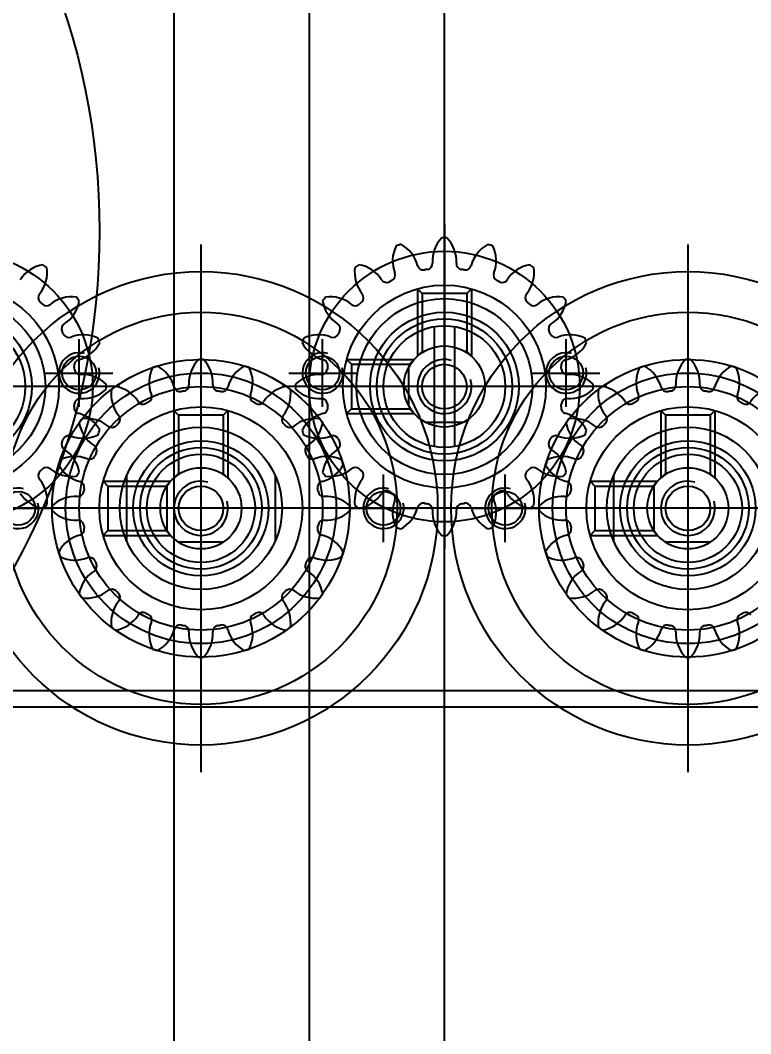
# Model space of a CAD drawing. Header units: inches. Extents: x 0 to 77285, y -118 to 40065.
# Drawn here: x 14796.3 to 14850.3, y 25971.2 to 26046.1 of the extents above; entities that cross this region are included whole.
import ezdxf

# ---------------------------------------------------------------- set-up
doc = ezdxf.new("R2010")
doc.units = ezdxf.units.IN
doc.header["$LTSCALE"] = 5
doc.header["$MEASUREMENT"] = 0
doc.layers.add('A', color=8, linetype='Continuous')
doc.styles.add('SCI', font='')
doc.styles.get('SCI').set_extended_font_data('Gulim')
doc.dimstyles.new('SCH', dxfattribs={"dimtxt": 2.5, "dimasz": 2, "dimexe": 1.25, "dimexo": 0.625, "dimtad": 1, "dimdec": 8, "dimtxsty": 'SCI', "dimcen": 2.5, "dimclrd": 4, "dimclre": 4, "dimclrt": 7, "dimadec": 8, "dimazin": 2, "dimtfac": 1, "dimtdec": 8, "dimtmove": 0, "dimatfit": 3, "dimfxl": 1, "dimarcsym": 0})

# ---------------------------------------------------------------- blocks, each defined once
blk = doc.blocks.new('A$Cc399747e')
for p, q in [((2465.792, 137), (2465.792, 875)), ((2455.792, 871.5), (2455.792, 140.5)), ((2475.792, 140.5), (2475.792, 871.5)), ((2437.792, 247), (2437.792, 286)), ((2473.792, 247), (2473.792, 286)), ((1627.792, 280), (2635.792, 280)), ((2437.792, 253.5), (2437.792, 279.5)), ((2437.792, 253.5), (2437.792, 279.5)), ((2473.792, 253.5), (2473.792, 279.5)), ((2473.792, 253.5), (2473.792, 279.5)), ((2437.792, 254.5), (2437.792, 278.5)), ((2473.792, 254.5), (2473.792, 278.5)), ((2436.135, 269.001), (2439.449, 269.001)), ((2451.292, 269), (2451.292, 264)), ((2455.792, 245.5), (2455.792, 269.5)), ((2460.292, 269), (2460.292, 264)), ((2472.135, 269.001), (2475.449, 269.001)), ((2445.021, 268.5), (2440.028, 268.5)), ((2440.378, 268.15), (2440.028, 268.5)), ((2443.292, 264.102), (2443.292, 268.898)), ((2445.021, 268.5), (2444.671, 268.15)), ((2468.292, 264.102), (2468.292, 268.898)), ((2481.021, 268.5), (2476.028, 268.5)), ((2476.378, 268.15), (2476.028, 268.5)), ((2479.292, 264.102), (2479.292, 268.898)), ((2481.021, 268.5), (2480.671, 268.15)), ((2440.293, 268.157), (2440.293, 264.843)), ((2440.378, 268.021), (2440.378, 268.15)), ((2444.671, 268.15), (2440.378, 268.15)), ((2444.671, 264.85), (2444.671, 268.15)), ((2476.293, 268.157), (2476.293, 264.843)), ((2476.378, 268.021), (2476.378, 268.15)), ((2480.671, 268.15), (2476.378, 268.15)), ((2480.671, 264.85), (2480.671, 268.15)), ((2418.292, 266.5), (2457.292, 266.5)), ((2424.792, 266.5), (2450.792, 266.5)), ((2424.792, 266.5), (2450.792, 266.5)), ((2425.792, 266.5), (2449.792, 266.5)), ((2453.792, 266.5), (2448.792, 266.5)), ((2454.292, 266.5), (2493.292, 266.5)), ((2462.792, 266.5), (2457.792, 266.5)), ((2460.792, 266.5), (2486.792, 266.5)), ((2460.792, 266.5), (2486.792, 266.5)), ((2461.792, 266.5), (2485.792, 266.5)), ((2489.792, 266.5), (2484.792, 266.5)), ((2440.378, 264.85), (2440.028, 264.5)), ((2445.021, 264.5), (2440.028, 264.5)), ((2440.378, 264.85), (2440.378, 264.98)), ((2444.671, 264.85), (2440.378, 264.85)), ((2445.021, 264.5), (2444.671, 264.85)), ((2455.792, 250), (2455.792, 265)), ((2476.378, 264.85), (2476.028, 264.5)), ((2481.021, 264.5), (2476.028, 264.5)), ((2476.378, 264.85), (2476.378, 264.98)), ((2480.671, 264.85), (2476.378, 264.85)), ((2481.021, 264.5), (2480.671, 264.85)), ((2435.792, 259.272), (2435.792, 264.264)), ((2436.142, 263.914), (2435.792, 264.264)), ((2436.142, 263.914), (2436.271, 263.914)), ((2436.142, 259.622), (2436.142, 263.914)), ((2439.313, 263.914), (2439.442, 263.914)), ((2439.442, 263.914), (2439.792, 264.264)), ((2439.442, 259.622), (2439.442, 263.914)), ((2439.792, 259.272), (2439.792, 264.264)), ((2471.792, 259.272), (2471.792, 264.264)), ((2472.142, 263.914), (2471.792, 264.264)), ((2472.142, 263.914), (2472.271, 263.914)), ((2472.142, 259.622), (2472.142, 263.914)), ((2475.313, 263.914), (2475.442, 263.914)), ((2475.442, 263.914), (2475.792, 264.264)), ((2475.442, 259.622), (2475.442, 263.914)), ((2475.792, 259.272), (2475.792, 264.264)), ((2455.792, 252), (2455.792, 263)), ((2455.042, 253.063), (2455.042, 261.937)), ((2456.542, 253.063), (2456.542, 261.937)), ((2457.215, 260.141), (2454.369, 260.141)), ((2435.792, 259.272), (2436.142, 259.622)), ((2436.142, 259.622), (2439.442, 259.622)), ((2439.792, 259.272), (2439.442, 259.622)), ((2463.021, 259.5), (2458.028, 259.5)), ((2458.378, 259.15), (2458.028, 259.5)), ((2463.021, 259.5), (2462.671, 259.15)), ((2471.792, 259.272), (2472.142, 259.622)), ((2472.142, 259.622), (2475.442, 259.622)), ((2475.792, 259.272), (2475.442, 259.622)), ((2446.792, 259), (2446.792, 254)), ((2458.378, 259.021), (2458.378, 259.15)), ((2462.671, 259.15), (2458.378, 259.15)), ((2458.433, 258.923), (2458.433, 256.077)), ((2462.671, 255.85), (2462.671, 259.15)), ((2464.792, 259), (2464.792, 254)), ((2482.792, 259), (2482.792, 254)), ((2443.792, 257.5), (2467.792, 257.5)), ((2448.292, 257.5), (2463.292, 257.5)), ((2450.292, 257.5), (2461.292, 257.5)), ((2479.792, 257.5), (2503.792, 257.5)), ((2484.292, 257.5), (2499.292, 257.5)), ((2486.292, 257.5), (2497.292, 257.5)), ((2449.292, 256.5), (2444.292, 256.5)), ((2467.292, 256.5), (2462.292, 256.5)), ((2485.292, 256.5), (2480.292, 256.5)), ((2458.378, 255.85), (2458.028, 255.5)), ((2463.021, 255.5), (2458.028, 255.5)), ((2458.378, 255.85), (2458.378, 255.98)), ((2462.671, 255.85), (2458.378, 255.85)), ((2463.021, 255.5), (2462.671, 255.85)), ((2453.792, 250.272), (2453.792, 255.264)), ((2454.142, 254.914), (2453.792, 255.264)), ((2454.142, 254.914), (2454.271, 254.914)), ((2454.142, 250.622), (2454.142, 254.914)), ((2457.313, 254.914), (2457.442, 254.914)), ((2457.442, 254.914), (2457.792, 255.264)), ((2457.442, 250.622), (2457.442, 254.914)), ((2457.792, 250.272), (2457.792, 255.264)), ((2453.792, 250.272), (2454.142, 250.622)), ((2454.142, 250.622), (2457.442, 250.622)), ((2457.792, 250.272), (2457.442, 250.622))]:
    blk.add_line(p, q)
at = {"ltscale": 4}
for p, q in [((1627.792, 281.2), (2635.792, 281.2)), ((1627.792, 280), (2635.792, 280))]:
    blk.add_line(p, q, dxfattribs=at)
for centre, radius in [((2533.292, 246), 52.001), ((2533.292, 246), 52.001), ((2437.792, 266.5), 17.5), ((2473.792, 266.5), 17.5), ((2437.792, 266.5), 14.5), ((2473.792, 266.5), 14.5), ((2437.792, 266.5), 11), ((2473.792, 266.5), 11), ((2437.792, 266.5), 10), ((2473.792, 266.5), 10), ((2437.792, 266.5), 9), ((2473.792, 266.5), 9), ((2437.792, 266.5), 7.5), ((2473.792, 266.5), 7.5), ((2437.792, 266.5), 6), ((2473.792, 266.5), 6), ((2437.792, 266.5), 5), ((2473.792, 266.5), 5), ((2437.792, 266.5), 4.5), ((2437.792, 266.5), 4), ((2473.792, 266.5), 4.5), ((2473.792, 266.5), 4), ((2437.792, 266.5), 3), ((2437.792, 266.5), 3), ((2473.792, 266.5), 3), ((2473.792, 266.5), 3), ((2437.792, 266.5), 1.65), ((2455.792, 257.5), 10), ((2451.292, 266.5), 1.25), ((2460.292, 266.5), 1.25), ((2473.792, 266.5), 1.65), ((2491.792, 257.5), 10), ((2487.292, 266.5), 1.25), ((2455.792, 257.5), 7.5), ((2491.792, 257.5), 7.5), ((2455.792, 257.5), 6.5), ((2491.792, 257.5), 6.5), ((2455.792, 257.5), 5.5), ((2491.792, 257.5), 5.5), ((2455.792, 257.5), 5), ((2491.792, 257.5), 5), ((2455.792, 257.5), 4.5), ((2455.792, 257.5), 4.5), ((2455.792, 257.5), 3), ((2455.792, 257.5), 3), ((2455.792, 257.5), 1.65), ((2446.792, 256.5), 1.25), ((2464.792, 256.5), 1.25), ((2482.792, 256.5), 1.25)]:
    blk.add_circle(centre, radius)
for centre, radius, start, end in [((2439.404, 275.758), 2.5, 135.86546, 183.15785), ((2437.792, 266.5), 11, 90, 90.94936), ((2437.792, 266.5), 11, 89.05064, 90), ((2436.18, 275.758), 2.5, 356.84215, 44.13454), ((2475.404, 275.758), 2.5, 135.86546, 183.15785), ((2473.792, 266.5), 11, 90, 90.94936), ((2473.792, 266.5), 11, 89.05064, 90), ((2472.18, 275.758), 2.5, 356.84215, 44.13454), ((2436.464, 275.803), 2.5, 153.86546, 201.15785), ((2437.792, 266.5), 11, 108, 108.94936), ((2437.792, 266.5), 11, 107.05064, 108), ((2433.398, 274.807), 2.5, 14.84215, 62.13454), ((2442.186, 274.807), 2.5, 117.86546, 165.15785), ((2437.792, 266.5), 11, 72, 72.94936), ((2437.792, 266.5), 11, 71.05064, 72), ((2439.12, 275.803), 2.5, 338.84215, 26.13454), ((2472.464, 275.803), 2.5, 153.86546, 201.15785), ((2473.792, 266.5), 11, 108, 108.94936), ((2473.792, 266.5), 11, 107.05064, 108), ((2469.398, 274.807), 2.5, 14.84215, 62.13454), ((2478.186, 274.807), 2.5, 117.86546, 165.15785), ((2473.792, 266.5), 11, 72, 72.94936), ((2473.792, 266.5), 11, 71.05064, 72), ((2475.12, 275.803), 2.5, 338.84215, 26.13454), ((2436.242, 275.56), 0.442, 194.84215, 279.71096), ((2437.792, 266.5), 8.75, 99, 99.71096), ((2437.792, 266.5), 8.75, 98.28904, 99), ((2436.467, 275.596), 0.442, 278.28904, 3.15785), ((2439.117, 275.596), 0.442, 176.84215, 261.71096), ((2437.792, 266.5), 8.75, 81, 81.71096), ((2437.792, 266.5), 8.75, 80.28904, 81), ((2439.343, 275.56), 0.442, 260.28904, 345.15785), ((2444.538, 273.042), 2.5, 99.86546, 147.15785), ((2441.929, 274.937), 2.5, 320.84215, 8.13454), ((2437.792, 266.5), 11, 54, 54.94936), ((2437.792, 266.5), 11, 53.05064, 54), ((2469.655, 274.937), 2.5, 171.86546, 219.15785), ((2473.792, 266.5), 11, 126, 126.94936), ((2473.792, 266.5), 11, 125.05064, 126), ((2467.046, 273.042), 2.5, 32.84215, 80.13454), ((2472.242, 275.56), 0.442, 194.84215, 279.71096), ((2473.792, 266.5), 8.75, 99, 99.71096), ((2473.792, 266.5), 8.75, 98.28904, 99), ((2472.467, 275.596), 0.442, 278.28904, 3.15785), ((2475.117, 275.596), 0.442, 176.84215, 261.71096), ((2473.792, 266.5), 8.75, 81, 81.71096), ((2473.792, 266.5), 8.75, 80.28904, 81), ((2475.343, 275.56), 0.442, 260.28904, 345.15785), ((2480.538, 273.042), 2.5, 99.86546, 147.15785), ((2477.929, 274.937), 2.5, 320.84215, 8.13454), ((2473.792, 266.5), 11, 54, 54.94936), ((2473.792, 266.5), 11, 53.05064, 54), ((2433.518, 274.637), 0.442, 212.84215, 297.71096), ((2437.792, 266.5), 8.75, 117, 117.71096), ((2437.792, 266.5), 8.75, 116.28904, 117), ((2433.721, 274.741), 0.442, 296.28904, 21.15785), ((2441.863, 274.741), 0.442, 158.84215, 243.71096), ((2437.792, 266.5), 8.75, 63, 63.71096), ((2437.792, 266.5), 8.75, 62.28904, 63), ((2442.066, 274.637), 0.442, 242.28904, 327.15785), ((2469.518, 274.637), 0.442, 212.84215, 297.71096), ((2473.792, 266.5), 8.75, 117, 117.71096), ((2473.792, 266.5), 8.75, 116.28904, 117), ((2469.721, 274.741), 0.442, 296.28904, 21.15785), ((2477.863, 274.741), 0.442, 158.84215, 243.71096), ((2473.792, 266.5), 8.75, 63, 63.71096), ((2473.792, 266.5), 8.75, 62.28904, 63), ((2478.066, 274.637), 0.442, 242.28904, 327.15785), ((2444.21, 273.08), 0.442, 140.84215, 225.71096), ((2437.792, 266.5), 8.75, 45, 45.71096), ((2446.229, 270.637), 2.5, 81.86546, 129.15785), ((2444.334, 273.246), 2.5, 302.84215, 350.13454), ((2437.792, 266.5), 11, 36, 36.94936), ((2437.792, 266.5), 11, 35.05064, 36), ((2473.792, 266.5), 11, 144, 144.94936), ((2467.25, 273.246), 2.5, 189.86546, 237.15785), ((2473.792, 266.5), 11, 143.05064, 144), ((2465.355, 270.637), 2.5, 50.84215, 98.13454), ((2473.792, 266.5), 8.75, 134.28904, 135), ((2467.374, 273.08), 0.442, 314.28904, 39.15785), ((2480.21, 273.08), 0.442, 140.84215, 225.71096), ((2473.792, 266.5), 8.75, 45, 45.71096), ((2482.229, 270.637), 2.5, 81.86546, 129.15785), ((2480.334, 273.246), 2.5, 302.84215, 350.13454), ((2473.792, 266.5), 11, 36, 36.94936), ((2473.792, 266.5), 11, 35.05064, 36), ((2437.792, 266.5), 8.75, 44.28904, 45), ((2444.372, 272.918), 0.442, 224.28904, 309.15785), ((2467.213, 272.918), 0.442, 230.84215, 315.71096), ((2473.792, 266.5), 8.75, 135, 135.71096), ((2473.792, 266.5), 8.75, 44.28904, 45), ((2480.372, 272.918), 0.442, 224.28904, 309.15785), ((2445.929, 270.774), 0.442, 122.84215, 207.71096), ((2437.792, 266.5), 8.75, 27, 27.71096), ((2437.792, 266.5), 8.75, 26.28904, 27), ((2465.655, 270.774), 0.442, 332.28904, 57.15785), ((2473.792, 266.5), 8.75, 153, 153.71096), ((2473.792, 266.5), 8.75, 152.28904, 153), ((2481.929, 270.774), 0.442, 122.84215, 207.71096), ((2473.792, 266.5), 8.75, 27, 27.71096), ((2473.792, 266.5), 8.75, 26.28904, 27), ((2446.033, 270.571), 0.442, 206.28904, 291.15785), ((2447.095, 267.828), 2.5, 63.86546, 111.15785), ((2446.098, 270.894), 2.5, 284.84215, 332.13454), ((2437.792, 266.5), 11, 18, 18.94936), ((2437.792, 266.5), 11, 17.05064, 18), ((2473.792, 266.5), 11, 162, 162.94936), ((2465.486, 270.894), 2.5, 207.86546, 255.15785), ((2473.792, 266.5), 11, 161.05064, 162), ((2464.489, 267.828), 2.5, 68.84215, 116.13454), ((2465.551, 270.571), 0.442, 248.84215, 333.71096), ((2482.033, 270.571), 0.442, 206.28904, 291.15785), ((2483.095, 267.828), 2.5, 63.86546, 111.15785), ((2482.098, 270.894), 2.5, 284.84215, 332.13454), ((2473.792, 266.5), 11, 18, 18.94936), ((2473.792, 266.5), 11, 17.05064, 18), ((2437.792, 266.5), 2, 255, 195), ((2446.852, 268.051), 0.442, 104.84215, 189.71096), ((2457.404, 266.758), 2.5, 135.86546, 183.15785), ((2455.792, 257.5), 11, 90, 90.94936), ((2455.792, 257.5), 11, 89.05064, 90), ((2454.18, 266.758), 2.5, 356.84215, 44.13454), ((2464.732, 268.051), 0.442, 350.28904, 75.15785), ((2473.792, 266.5), 2, 255, 195), ((2482.852, 268.051), 0.442, 104.84215, 189.71096), ((2437.792, 266.5), 8.75, 9, 9.71096), ((2437.792, 266.5), 8.75, 8.28904, 9), ((2446.888, 267.825), 0.442, 188.28904, 273.15785), ((2451.292, 266.5), 1.5, 255, 195), ((2454.464, 266.803), 2.5, 153.86546, 201.15785), ((2455.792, 257.5), 11, 108, 108.94936), ((2455.792, 257.5), 11, 107.05064, 108), ((2451.398, 265.807), 2.5, 14.84215, 62.13454), ((2460.186, 265.807), 2.5, 117.86546, 165.15785), ((2460.292, 266.5), 1.5, 255, 195), ((2455.792, 257.5), 11, 72, 72.94936), ((2455.792, 257.5), 11, 71.05064, 72), ((2457.12, 266.803), 2.5, 338.84215, 26.13454), ((2464.697, 267.825), 0.442, 266.84215, 351.71096), ((2473.792, 266.5), 8.75, 171, 171.71096), ((2473.792, 266.5), 8.75, 170.28904, 171), ((2473.792, 266.5), 8.75, 9, 9.71096), ((2473.792, 266.5), 8.75, 8.28904, 9), ((2482.888, 267.825), 0.442, 188.28904, 273.15785), ((2487.292, 266.5), 1.5, 255, 195), ((2447.05, 264.888), 2.5, 45.86546, 93.15785), ((2464.534, 264.888), 2.5, 86.84215, 134.13454), ((2483.05, 264.888), 2.5, 45.86546, 93.15785), ((2447.05, 268.112), 2.5, 266.84215, 314.13454), ((2437.792, 266.5), 11, 360, 0.94936), ((2437.792, 266.5), 11, 359.05064, 0), ((2451.655, 265.937), 2.5, 171.86546, 219.15785), ((2455.792, 257.5), 11, 126, 126.94936), ((2455.792, 257.5), 11, 125.05064, 126), ((2449.046, 264.042), 2.5, 32.84215, 80.13454), ((2454.242, 266.56), 0.442, 194.84215, 279.71096), ((2455.792, 257.5), 8.75, 99, 99.71096), ((2455.792, 257.5), 8.75, 98.28904, 99), ((2454.467, 266.596), 0.442, 278.28904, 3.15785), ((2457.117, 266.596), 0.442, 176.84215, 261.71096), ((2455.792, 257.5), 8.75, 81, 81.71096), ((2455.792, 257.5), 8.75, 80.28904, 81), ((2457.343, 266.56), 0.442, 260.28904, 345.15785), ((2462.538, 264.042), 2.5, 99.86546, 147.15785), ((2459.929, 265.937), 2.5, 320.84215, 8.13454), ((2455.792, 257.5), 11, 54, 54.94936), ((2455.792, 257.5), 11, 53.05064, 54), ((2473.792, 266.5), 11, 179.05064, 180), ((2473.792, 266.5), 11, 180, 180.94936), ((2464.534, 268.112), 2.5, 225.86546, 273.15785), ((2483.05, 268.112), 2.5, 266.84215, 314.13454), ((2473.792, 266.5), 11, 360, 0.94936), ((2473.792, 266.5), 11, 359.05064, 0), ((2487.655, 265.937), 2.5, 171.86546, 219.15785), ((2491.792, 257.5), 11, 126, 126.94936), ((2491.792, 257.5), 11, 125.05064, 126), ((2485.046, 264.042), 2.5, 32.84215, 80.13454), ((2437.792, 266.5), 8.75, 351, 351.71096), ((2446.888, 265.175), 0.442, 86.84215, 171.71096), ((2451.518, 265.637), 0.442, 212.84215, 297.71096), ((2455.792, 257.5), 8.75, 117, 117.71096), ((2455.792, 257.5), 8.75, 116.28904, 117), ((2451.721, 265.741), 0.442, 296.28904, 21.15785), ((2459.863, 265.741), 0.442, 158.84215, 243.71096), ((2455.792, 257.5), 8.75, 63, 63.71096), ((2455.792, 257.5), 8.75, 62.28904, 63), ((2460.066, 265.637), 0.442, 242.28904, 327.15785), ((2464.697, 265.175), 0.442, 8.28904, 93.15785), ((2473.792, 266.5), 8.75, 188.28904, 189), ((2473.792, 266.5), 8.75, 351, 351.71096), ((2482.888, 265.175), 0.442, 86.84215, 171.71096), ((2446.852, 264.95), 0.442, 170.28904, 255.15785), ((2437.792, 266.5), 8.75, 350.28904, 351), ((2446.098, 262.106), 2.5, 27.86546, 75.15785), ((2465.486, 262.106), 2.5, 104.84215, 152.13454), ((2464.732, 264.95), 0.442, 284.84215, 9.71096), ((2473.792, 266.5), 8.75, 189, 189.71096), ((2482.852, 264.95), 0.442, 170.28904, 255.15785), ((2473.792, 266.5), 8.75, 350.28904, 351), ((2482.098, 262.106), 2.5, 27.86546, 75.15785), ((2455.792, 257.5), 11, 144, 144.94936), ((2449.25, 264.246), 2.5, 189.86546, 237.15785), ((2455.792, 257.5), 11, 143.05064, 144), ((2447.355, 261.637), 2.5, 50.84215, 98.13454), ((2455.792, 257.5), 8.75, 134.28904, 135), ((2449.374, 264.08), 0.442, 314.28904, 39.15785), ((2462.21, 264.08), 0.442, 140.84215, 225.71096), ((2455.792, 257.5), 8.75, 45, 45.71096), ((2464.229, 261.637), 2.5, 81.86546, 129.15785), ((2462.334, 264.246), 2.5, 302.84215, 350.13454), ((2455.792, 257.5), 11, 36, 36.94936), ((2455.792, 257.5), 11, 35.05064, 36), ((2491.792, 257.5), 11, 144, 144.94936), ((2485.25, 264.246), 2.5, 189.86546, 237.15785), ((2491.792, 257.5), 11, 143.05064, 144), ((2483.355, 261.637), 2.5, 50.84215, 98.13454), ((2491.792, 257.5), 8.75, 134.28904, 135), ((2485.374, 264.08), 0.442, 314.28904, 39.15785), ((2437.792, 266.5), 11, 341.05064, 342), ((2437.792, 266.5), 11, 342, 342.94936), ((2449.213, 263.918), 0.442, 230.84215, 315.71096), ((2455.792, 257.5), 8.75, 135, 135.71096), ((2455.792, 257.5), 8.75, 44.28904, 45), ((2462.372, 263.918), 0.442, 224.28904, 309.15785), ((2473.792, 266.5), 11, 197.05064, 198), ((2473.792, 266.5), 11, 198, 198.94936), ((2473.792, 266.5), 11, 341.05064, 342), ((2473.792, 266.5), 11, 342, 342.94936), ((2485.213, 263.918), 0.442, 230.84215, 315.71096), ((2491.792, 257.5), 8.75, 135, 135.71096), ((2445.929, 262.226), 0.442, 152.28904, 237.15785), ((2437.792, 266.5), 8.75, 332.28904, 333), ((2437.792, 266.5), 8.75, 333, 333.71096), ((2446.033, 262.429), 0.442, 68.84215, 153.71096), ((2447.095, 265.172), 2.5, 248.84215, 296.13454), ((2464.489, 265.172), 2.5, 243.86546, 291.15785), ((2465.551, 262.429), 0.442, 26.28904, 111.15785), ((2465.655, 262.226), 0.442, 302.84215, 27.71096), ((2473.792, 266.5), 8.75, 206.28904, 207), ((2473.792, 266.5), 8.75, 207, 207.71096), ((2481.929, 262.226), 0.442, 152.28904, 237.15785), ((2473.792, 266.5), 8.75, 332.28904, 333), ((2473.792, 266.5), 8.75, 333, 333.71096), ((2482.033, 262.429), 0.442, 68.84215, 153.71096), ((2483.095, 265.172), 2.5, 248.84215, 296.13454), ((2444.334, 259.754), 2.5, 9.86546, 57.15785), ((2447.655, 261.774), 0.442, 332.28904, 57.15785), ((2455.792, 257.5), 8.75, 153, 153.71096), ((2455.792, 257.5), 8.75, 152.28904, 153), ((2463.929, 261.774), 0.442, 122.84215, 207.71096), ((2455.792, 257.5), 8.75, 27, 27.71096), ((2455.792, 257.5), 8.75, 26.28904, 27), ((2467.25, 259.754), 2.5, 122.84215, 170.13454), ((2480.334, 259.754), 2.5, 9.86546, 57.15785), ((2483.655, 261.774), 0.442, 332.28904, 57.15785), ((2491.792, 257.5), 8.75, 153, 153.71096), ((2491.792, 257.5), 8.75, 152.28904, 153), ((2455.792, 257.5), 11, 162, 162.94936), ((2447.486, 261.894), 2.5, 207.86546, 255.15785), ((2455.792, 257.5), 11, 161.05064, 162), ((2446.489, 258.828), 2.5, 68.84215, 116.13454), ((2447.551, 261.571), 0.442, 248.84215, 333.71096), ((2464.033, 261.571), 0.442, 206.28904, 291.15785), ((2465.095, 258.828), 2.5, 63.86546, 111.15785), ((2464.098, 261.894), 2.5, 284.84215, 332.13454), ((2455.792, 257.5), 11, 18, 18.94936), ((2455.792, 257.5), 11, 17.05064, 18), ((2491.792, 257.5), 11, 162, 162.94936), ((2483.486, 261.894), 2.5, 207.86546, 255.15785), ((2491.792, 257.5), 11, 161.05064, 162), ((2482.489, 258.828), 2.5, 68.84215, 116.13454), ((2483.551, 261.571), 0.442, 248.84215, 333.71096), ((2444.21, 259.921), 0.442, 134.28904, 219.15785), ((2437.792, 266.5), 8.75, 314.28904, 315), ((2437.792, 266.5), 8.75, 315, 315.71096), ((2444.372, 260.082), 0.442, 50.84215, 135.71096), ((2446.229, 262.363), 2.5, 230.84215, 278.13454), ((2437.792, 266.5), 11, 323.05064, 324), ((2437.792, 266.5), 11, 324, 324.94936), ((2473.792, 266.5), 11, 215.05064, 216), ((2473.792, 266.5), 11, 216, 216.94936), ((2465.355, 262.363), 2.5, 261.86546, 309.15785), ((2467.213, 260.082), 0.442, 44.28904, 129.15785), ((2473.792, 266.5), 8.75, 224.28904, 225), ((2473.792, 266.5), 8.75, 225, 225.71096), ((2467.374, 259.921), 0.442, 320.84215, 45.71096), ((2480.21, 259.921), 0.442, 134.28904, 219.15785), ((2473.792, 266.5), 8.75, 314.28904, 315), ((2473.792, 266.5), 8.75, 315, 315.71096), ((2480.372, 260.082), 0.442, 50.84215, 135.71096), ((2482.229, 262.363), 2.5, 230.84215, 278.13454), ((2473.792, 266.5), 11, 323.05064, 324), ((2473.792, 266.5), 11, 324, 324.94936), ((2441.929, 258.063), 2.5, 351.86546, 39.15785), ((2446.732, 259.051), 0.442, 350.28904, 75.15785), ((2455.792, 257.5), 2, 255, 195), ((2464.852, 259.051), 0.442, 104.84215, 189.71096), ((2469.655, 258.063), 2.5, 140.84215, 188.13454), ((2477.929, 258.063), 2.5, 351.86546, 39.15785), ((2482.732, 259.051), 0.442, 350.28904, 75.15785), ((2431.046, 259.958), 2.5, 279.86546, 327.15785), ((2433.518, 258.363), 0.442, 62.28904, 147.15785), ((2437.792, 266.5), 8.75, 242.28904, 243), ((2437.792, 266.5), 8.75, 243, 243.71096), ((2433.721, 258.259), 0.442, 338.84215, 63.71096), ((2441.863, 258.259), 0.442, 116.28904, 201.15785), ((2437.792, 266.5), 8.75, 296.28904, 297), ((2437.792, 266.5), 8.75, 297, 297.71096), ((2442.066, 258.363), 0.442, 32.84215, 117.71096), ((2444.538, 259.958), 2.5, 212.84215, 260.13454), ((2446.697, 258.825), 0.442, 266.84215, 351.71096), ((2455.792, 257.5), 8.75, 171, 171.71096), ((2455.792, 257.5), 8.75, 170.28904, 171), ((2455.792, 257.5), 8.75, 9, 9.71096), ((2455.792, 257.5), 8.75, 8.28904, 9), ((2464.888, 258.825), 0.442, 188.28904, 273.15785), ((2467.046, 259.958), 2.5, 279.86546, 327.15785), ((2469.518, 258.363), 0.442, 62.28904, 147.15785), ((2473.792, 266.5), 8.75, 242.28904, 243), ((2473.792, 266.5), 8.75, 243, 243.71096), ((2469.721, 258.259), 0.442, 338.84215, 63.71096), ((2477.863, 258.259), 0.442, 116.28904, 201.15785), ((2473.792, 266.5), 8.75, 296.28904, 297), ((2473.792, 266.5), 8.75, 297, 297.71096), ((2478.066, 258.363), 0.442, 32.84215, 117.71096), ((2480.538, 259.958), 2.5, 212.84215, 260.13454), ((2482.697, 258.825), 0.442, 266.84215, 351.71096), ((2491.792, 257.5), 8.75, 171, 171.71096), ((2491.792, 257.5), 8.75, 170.28904, 171), ((2436.464, 257.197), 2.5, 158.84215, 206.13454), ((2436.242, 257.44), 0.442, 80.28904, 165.15785), ((2437.792, 266.5), 8.75, 260.28904, 261), ((2437.792, 266.5), 8.75, 261, 261.71096), ((2436.467, 257.405), 0.442, 356.84215, 81.71096), ((2439.117, 257.405), 0.442, 98.28904, 183.15785), ((2437.792, 266.5), 8.75, 278.28904, 279), ((2437.792, 266.5), 8.75, 279, 279.71096), ((2439.343, 257.44), 0.442, 14.84215, 99.71096), ((2439.12, 257.197), 2.5, 333.86546, 21.15785), ((2446.534, 255.888), 2.5, 86.84215, 134.13454), ((2446.792, 256.5), 1.5, 255, 195), ((2464.792, 256.5), 1.5, 255, 195), ((2465.05, 255.888), 2.5, 45.86546, 93.15785), ((2472.464, 257.197), 2.5, 158.84215, 206.13454), ((2472.242, 257.44), 0.442, 80.28904, 165.15785), ((2473.792, 266.5), 8.75, 260.28904, 261), ((2473.792, 266.5), 8.75, 261, 261.71096), ((2472.467, 257.405), 0.442, 356.84215, 81.71096), ((2475.117, 257.405), 0.442, 98.28904, 183.15785), ((2473.792, 266.5), 8.75, 278.28904, 279), ((2473.792, 266.5), 8.75, 279, 279.71096), ((2475.343, 257.44), 0.442, 14.84215, 99.71096), ((2475.12, 257.197), 2.5, 333.86546, 21.15785), ((2482.534, 255.888), 2.5, 86.84215, 134.13454), ((2482.792, 256.5), 1.5, 255, 195), ((2433.398, 258.194), 2.5, 297.86546, 345.15785), ((2439.404, 257.243), 2.5, 176.84215, 224.13454), ((2436.18, 257.243), 2.5, 315.86546, 3.15785), ((2442.186, 258.194), 2.5, 194.84215, 242.13454), ((2437.792, 266.5), 11, 305.05064, 306), ((2437.792, 266.5), 11, 306, 306.94936), ((2455.792, 257.5), 11, 179.05064, 180), ((2455.792, 257.5), 11, 180, 180.94936), ((2446.534, 259.112), 2.5, 225.86546, 273.15785), ((2465.05, 259.112), 2.5, 266.84215, 314.13454), ((2455.792, 257.5), 11, 360, 0.94936), ((2455.792, 257.5), 11, 359.05064, 0), ((2473.792, 266.5), 11, 233.05064, 234), ((2473.792, 266.5), 11, 234, 234.94936), ((2469.398, 258.194), 2.5, 297.86546, 345.15785), ((2475.404, 257.243), 2.5, 176.84215, 224.13454), ((2472.18, 257.243), 2.5, 315.86546, 3.15785), ((2478.186, 258.194), 2.5, 194.84215, 242.13454), ((2473.792, 266.5), 11, 305.05064, 306), ((2473.792, 266.5), 11, 306, 306.94936), ((2491.792, 257.5), 11, 179.05064, 180), ((2491.792, 257.5), 11, 180, 180.94936), ((2482.534, 259.112), 2.5, 225.86546, 273.15785), ((2446.697, 256.175), 0.442, 8.28904, 93.15785), ((2455.792, 257.5), 8.75, 188.28904, 189), ((2455.792, 257.5), 8.75, 351, 351.71096), ((2464.888, 256.175), 0.442, 86.84215, 171.71096), ((2482.697, 256.175), 0.442, 8.28904, 93.15785), ((2491.792, 257.5), 8.75, 188.28904, 189), ((2437.792, 266.5), 11, 251.05064, 252), ((2437.792, 266.5), 11, 252, 252.94936), ((2437.792, 266.5), 11, 269.05064, 270), ((2437.792, 266.5), 11, 270, 270.94936), ((2437.792, 266.5), 11, 287.05064, 288), ((2437.792, 266.5), 11, 288, 288.94936), ((2447.486, 253.106), 2.5, 104.84215, 152.13454), ((2446.732, 255.95), 0.442, 284.84215, 9.71096), ((2455.792, 257.5), 8.75, 189, 189.71096), ((2464.852, 255.95), 0.442, 170.28904, 255.15785), ((2455.792, 257.5), 8.75, 350.28904, 351), ((2464.098, 253.106), 2.5, 27.86546, 75.15785), ((2473.792, 266.5), 11, 251.05064, 252), ((2473.792, 266.5), 11, 252, 252.94936), ((2473.792, 266.5), 11, 269.05064, 270), ((2473.792, 266.5), 11, 270, 270.94936), ((2473.792, 266.5), 11, 287.05064, 288), ((2473.792, 266.5), 11, 288, 288.94936), ((2483.486, 253.106), 2.5, 104.84215, 152.13454), ((2482.732, 255.95), 0.442, 284.84215, 9.71096), ((2491.792, 257.5), 8.75, 189, 189.71096), ((2455.792, 257.5), 11, 197.05064, 198), ((2455.792, 257.5), 11, 198, 198.94936), ((2455.792, 257.5), 11, 341.05064, 342), ((2455.792, 257.5), 11, 342, 342.94936), ((2491.792, 257.5), 11, 197.05064, 198), ((2491.792, 257.5), 11, 198, 198.94936), ((2446.489, 256.172), 2.5, 243.86546, 291.15785), ((2447.551, 253.429), 0.442, 26.28904, 111.15785), ((2447.655, 253.226), 0.442, 302.84215, 27.71096), ((2455.792, 257.5), 8.75, 206.28904, 207), ((2455.792, 257.5), 8.75, 207, 207.71096), ((2463.929, 253.226), 0.442, 152.28904, 237.15785), ((2455.792, 257.5), 8.75, 332.28904, 333), ((2455.792, 257.5), 8.75, 333, 333.71096), ((2464.033, 253.429), 0.442, 68.84215, 153.71096), ((2465.095, 256.172), 2.5, 248.84215, 296.13454), ((2482.489, 256.172), 2.5, 243.86546, 291.15785), ((2483.551, 253.429), 0.442, 26.28904, 111.15785), ((2483.655, 253.226), 0.442, 302.84215, 27.71096), ((2491.792, 257.5), 8.75, 206.28904, 207), ((2491.792, 257.5), 8.75, 207, 207.71096), ((2449.25, 250.754), 2.5, 122.84215, 170.13454), ((2462.334, 250.754), 2.5, 9.86546, 57.15785), ((2485.25, 250.754), 2.5, 122.84215, 170.13454), ((2455.792, 257.5), 11, 215.05064, 216), ((2455.792, 257.5), 11, 216, 216.94936), ((2447.355, 253.363), 2.5, 261.86546, 309.15785), ((2449.213, 251.082), 0.442, 44.28904, 129.15785), ((2455.792, 257.5), 8.75, 224.28904, 225), ((2455.792, 257.5), 8.75, 225, 225.71096), ((2449.374, 250.921), 0.442, 320.84215, 45.71096), ((2462.21, 250.921), 0.442, 134.28904, 219.15785), ((2455.792, 257.5), 8.75, 314.28904, 315), ((2455.792, 257.5), 8.75, 315, 315.71096), ((2462.372, 251.082), 0.442, 50.84215, 135.71096), ((2464.229, 253.363), 2.5, 230.84215, 278.13454), ((2455.792, 257.5), 11, 323.05064, 324), ((2455.792, 257.5), 11, 324, 324.94936), ((2491.792, 257.5), 11, 215.05064, 216), ((2491.792, 257.5), 11, 216, 216.94936), ((2483.355, 253.363), 2.5, 261.86546, 309.15785), ((2485.213, 251.082), 0.442, 44.28904, 129.15785), ((2491.792, 257.5), 8.75, 224.28904, 225), ((2491.792, 257.5), 8.75, 225, 225.71096), ((2485.374, 250.921), 0.442, 320.84215, 45.71096), ((2451.655, 249.063), 2.5, 140.84215, 188.13454), ((2459.929, 249.063), 2.5, 351.86546, 39.15785), ((2487.655, 249.063), 2.5, 140.84215, 188.13454), ((2449.046, 250.958), 2.5, 279.86546, 327.15785), ((2451.518, 249.363), 0.442, 62.28904, 147.15785), ((2455.792, 257.5), 8.75, 242.28904, 243), ((2455.792, 257.5), 8.75, 243, 243.71096), ((2451.721, 249.259), 0.442, 338.84215, 63.71096), ((2459.863, 249.259), 0.442, 116.28904, 201.15785), ((2455.792, 257.5), 8.75, 296.28904, 297), ((2455.792, 257.5), 8.75, 297, 297.71096), ((2460.066, 249.363), 0.442, 32.84215, 117.71096), ((2462.538, 250.958), 2.5, 212.84215, 260.13454), ((2485.046, 250.958), 2.5, 279.86546, 327.15785), ((2454.464, 248.197), 2.5, 158.84215, 206.13454), ((2454.242, 248.44), 0.442, 80.28904, 165.15785), ((2455.792, 257.5), 8.75, 260.28904, 261), ((2455.792, 257.5), 8.75, 261, 261.71096), ((2454.467, 248.405), 0.442, 356.84215, 81.71096), ((2457.117, 248.405), 0.442, 98.28904, 183.15785), ((2455.792, 257.5), 8.75, 278.28904, 279), ((2455.792, 257.5), 8.75, 279, 279.71096), ((2457.343, 248.44), 0.442, 14.84215, 99.71096), ((2457.12, 248.197), 2.5, 333.86546, 21.15785), ((2455.792, 257.5), 11, 233.05064, 234), ((2455.792, 257.5), 11, 234, 234.94936), ((2451.398, 249.194), 2.5, 297.86546, 345.15785), ((2457.404, 248.243), 2.5, 176.84215, 224.13454), ((2454.18, 248.243), 2.5, 315.86546, 3.15785), ((2460.186, 249.194), 2.5, 194.84215, 242.13454), ((2455.792, 257.5), 11, 305.05064, 306), ((2455.792, 257.5), 11, 306, 306.94936), ((2491.792, 257.5), 11, 233.05064, 234), ((2491.792, 257.5), 11, 234, 234.94936), ((2455.792, 257.5), 11, 251.05064, 252), ((2455.792, 257.5), 11, 252, 252.94936), ((2455.792, 257.5), 11, 269.05064, 270), ((2455.792, 257.5), 11, 270, 270.94936), ((2455.792, 257.5), 11, 287.05064, 288), ((2455.792, 257.5), 11, 288, 288.94936)]:
    blk.add_arc(centre, radius, start, end)
blk = doc.blocks.new('*D366')
at = {"color": 4, "lineweight": -2, "transparency": 16777216}
for p, q in [((12554.65, 23925.55), (12554.65, 28076.143)), ((17979.65, 23925.05), (17979.65, 28076.143)), ((12714.65, 27976.143), (17819.65, 27976.143))]:
    blk.add_line(p, q, dxfattribs=at)
at = {"color": 4, "transparency": 16777216}
for points in [[(12714.65, 28002.81), (12714.65, 27949.477), (12554.65, 27976.143)], [(17819.65, 28002.81), (17819.65, 27949.477), (17979.65, 27976.143)]]:
    blk.add_solid(points, dxfattribs=at)
at = {"layer": 'Defpoints', "color": 0, "transparency": 16777216}
for p in [(17979.65, 27976.143), (12554.65, 23875.55), (17979.65, 23875.05)]:
    blk.add_point(p, dxfattribs=at)
at = {"color": 7, "transparency": 16777216, "insert": (15267.15, 28128.806), "char_height": 200, "attachment_point": 5, "style": 'SCI'}
blk.add_mtext('5425', dxfattribs=at)
blk = doc.blocks.new('*D367')
at = {"color": 4, "lineweight": -2, "transparency": 16777216}
for p, q in [((12554.65, 23925.55), (12554.65, 29140.675)), ((21064.65, 23433.05), (21064.65, 29140.675)), ((12714.65, 29040.675), (20904.65, 29040.675))]:
    blk.add_line(p, q, dxfattribs=at)
at = {"color": 4, "transparency": 16777216}
for points in [[(12714.65, 29067.342), (12714.65, 29014.009), (12554.65, 29040.675)], [(20904.65, 29067.342), (20904.65, 29014.009), (21064.65, 29040.675)]]:
    blk.add_solid(points, dxfattribs=at)
at = {"layer": 'Defpoints', "color": 0, "transparency": 16777216}
for p in [(21064.65, 29040.675), (12554.65, 23875.55), (21064.65, 23383.05)]:
    blk.add_point(p, dxfattribs=at)
at = {"color": 7, "transparency": 16777216, "insert": (16809.65, 29193.472), "char_height": 200, "attachment_point": 5, "style": 'SCI'}
blk.add_mtext('8510', dxfattribs=at)
blk = doc.blocks.new('*D374')
at = {"color": 4, "lineweight": -2, "transparency": 16777216}
for p, q in [((12554.65, 23925.55), (12554.65, 30215.876)), ((37924.65, 23433.05), (37924.65, 30215.876)), ((12714.65, 30115.876), (37764.65, 30115.876))]:
    blk.add_line(p, q, dxfattribs=at)
at = {"color": 4, "transparency": 16777216}
for points in [[(12714.65, 30142.543), (12714.65, 30089.21), (12554.65, 30115.876)], [(37764.65, 30142.543), (37764.65, 30089.21), (37924.65, 30115.876)]]:
    blk.add_solid(points, dxfattribs=at)
at = {"layer": 'Defpoints', "color": 0, "transparency": 16777216}
for p in [(37924.65, 30115.876), (12554.65, 23875.55), (37924.65, 23383.05)]:
    blk.add_point(p, dxfattribs=at)
at = {"color": 7, "transparency": 16777216, "insert": (25239.65, 30268.539), "char_height": 200, "attachment_point": 5, "style": 'SCI'}
blk.add_mtext('25370', dxfattribs=at)

msp = doc.modelspace()

# ---------------------------------------------------------------- block references
at = {"layer": 'A', "rotation": 180}
msp.add_blockref('A$Cc399747e', (17283.44187244, 26276.55060516), dxfattribs=at)

# ---------------------------------------------------------------- dimensions: what is measured, and where the dimension line sits
for base, p2, picture, middle in [((37924.649780898, 30115.8761734788), (37924.649780898, 23383.0504762948), '*D374', (25239.649780898, 30268.5392893244)), ((21064.649780898, 29040.6754827387), (21064.649780898, 23383.0504762948), '*D367', (16809.649780898, 29193.4717543765)), ((17979.649780898, 27976.1433020648), (17979.649780898, 23875.0504762948), '*D366', (15267.149780898, 28128.8064179103))]:
    dim = msp.add_linear_dim(base=base, p1=(12554.649780898, 23875.5504762968), p2=p2, dimstyle='SCH', override={"dimscale": 80})
    dim.commit()
    dim.dimension.update_dxf_attribs({"geometry": picture, "text_midpoint": middle})

doc.saveas('drawing.dxf')
